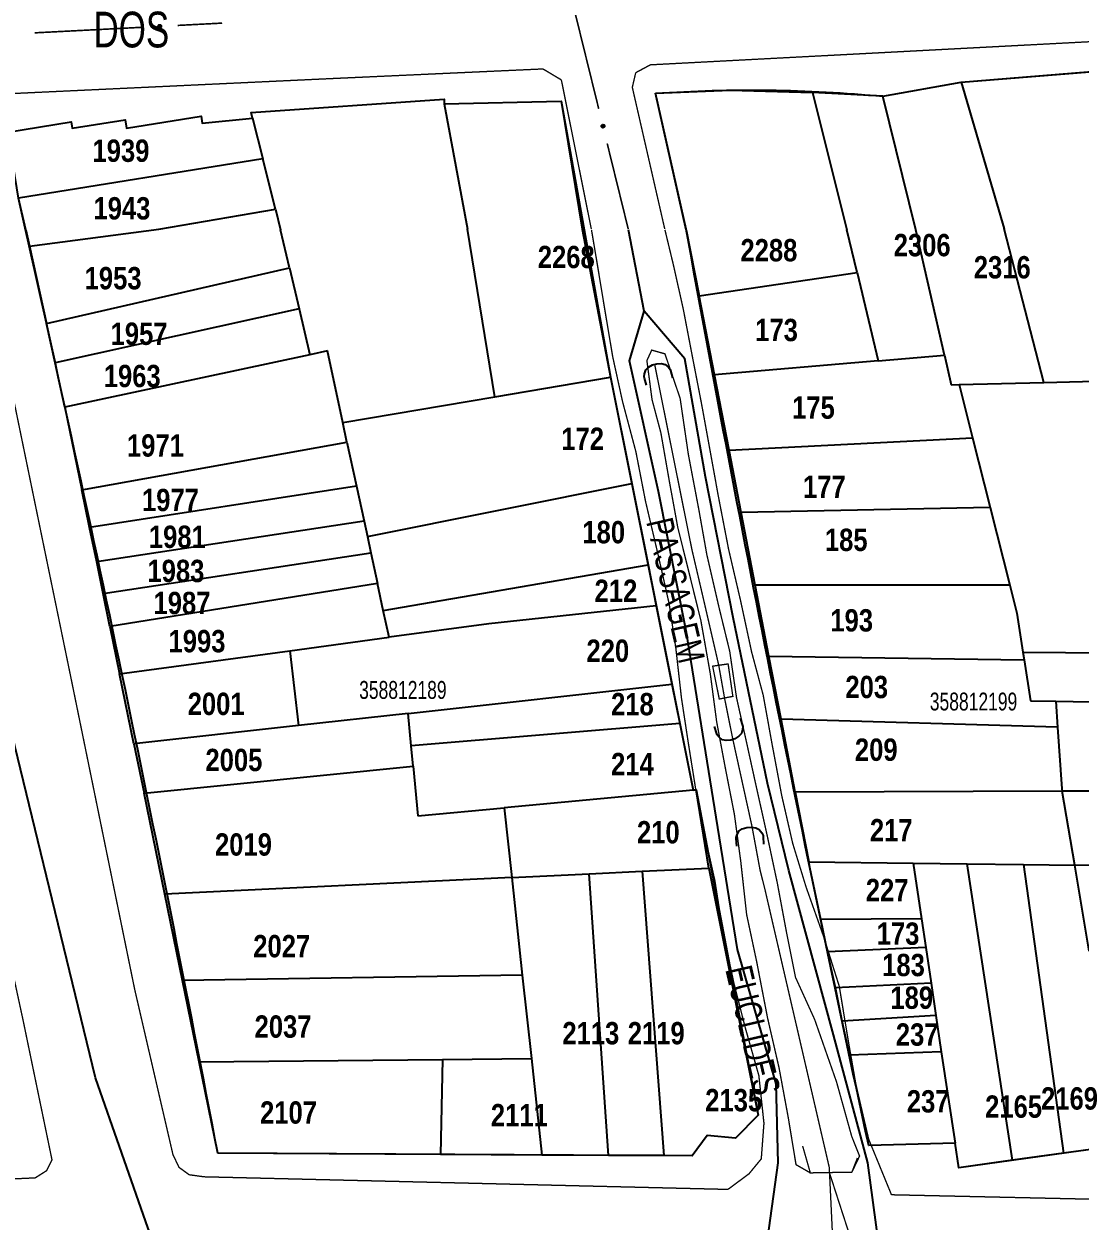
# Model space of a CAD drawing. Extents: x 200120 to 201962, y 4837541 to 4839252.
# Drawn here: x 201586.1 to 201704.3, y 4838634.8 to 4838768.8 of the extents above; entities that cross this region are included whole.
import ezdxf
from ezdxf.enums import TextEntityAlignment as Align

# ---------------------------------------------------------------- set-up
doc = ezdxf.new("R2010")
doc.units = 0
doc.header["$LTSCALE"] = 3
doc.header["$MEASUREMENT"] = 0
doc.linetypes.add('PHANTOMX2', pattern=[5, 2.5, -0.5, 0.5, -0.5, 0.5, -0.5])
for name, color, linetype in [('CD-MALHA-LOTES', 40, 'CONTINUOUS'), ('CD_TXT_QUADRA', 7, 'CONTINUOUS'), ('HD-CANAIS', 7, 'CONTINUOUS'), ('HD-VALAS-DRENOS', 170, 'CONTINUOUS'), ('RU-QUADRAS', 210, 'CONTINUOUS'), ('SV-EIXO-RUA-N-PAV', 6, 'CONTINUOUS'), ('SV-EIXO-RUA-PAV', 20, 'CONTINUOUS'), ('SV-PONTE-BUEIRO', 7, 'CONTINUOUS'), ('SV-RUA-NAO-PAV-S-GUIA-C-GUIA', 7, 'PHANTOMX2'), ('SV-RUA-PAVIM-S-GUIA-C-GUIA', 7, 'CONTINUOUS'), ('SV-TXT-RUA-N-PAV-S-GUIA-C-GUIA', 7, 'CONTINUOUS'), ('SV-TXT-RUA-PAV-S-GUIA-C-GUIA', 7, 'CONTINUOUS'), ('Th_NmrPort', 1, 'CONTINUOUS')]:
    doc.layers.add(name, color=color, linetype=linetype)
doc.styles.add('ARIAL', font='ARIAL.TTF')
doc.styles.get("Standard").update_dxf_attribs({"font": 'swisscbo.ttf'})

# ---------------------------------------------------------------- blocks, each defined once
blk = doc.blocks.new('COD119', base_point=(202265.52, 4838125.96))
at = {"layer": 'SV-PONTE-BUEIRO'}
blk.add_lwpolyline([(202264.01, 4838123.96), (202264.01, 4838124.793333), (202264.01, 4838124.918333), (202264.135833, 4838125.251667), (202264.3875, 4838125.626667), (202264.765, 4838125.835), (202265.268333, 4838125.96), (202265.771667, 4838125.96), (202266.275, 4838125.835), (202266.6525, 4838125.626667), (202266.904167, 4838125.251667), (202267.03, 4838124.918333), (202267.03, 4838124.793333), (202267.03, 4838123.96)], dxfattribs=at)

msp = doc.modelspace()

# ---------------------------------------------------------------- linework, layer by layer
at = {"layer": 'CD-MALHA-LOTES'}
for p, q in [((201691.02, 4838762.29), (201710.51, 4838763.86)), ((201682.25, 4838760.7), (201691.02, 4838762.29)), ((201691.02, 4838762.29), (201695.82, 4838745.85)), ((201611.56, 4838758.87), (201633.17, 4838760.36)), ((201633.17, 4838760.36), (201633.16, 4838759.86)), ((201656.8, 4838761.03), (201665.19, 4838761.38)), ((201660.26, 4838745.75), (201656.8, 4838761.03)), ((201665.19, 4838761.38), (201674.37, 4838761.11)), ((201682.25, 4838760.7), (201674.37, 4838761.11)), ((201674.37, 4838761.11), (201678.23, 4838745.75)), ((201685.94, 4838745.75), (201682.25, 4838760.7)), ((201633.16, 4838759.86), (201646.26, 4838760.16)), ((201633.16, 4838759.86), (201635.78, 4838745.84)), ((201646.26, 4838760.16), (201648.61, 4838745.84)), ((201584.33, 4838756.69), (201591.41, 4838757.83)), ((201591.41, 4838757.83), (201591.53, 4838757.12)), ((201591.53, 4838757.12), (201597.46, 4838758.08)), ((201597.46, 4838758.08), (201597.61, 4838757.14)), ((201597.61, 4838757.14), (201605.96, 4838758.48)), ((201605.96, 4838758.48), (201606.08, 4838757.68)), ((201606.08, 4838757.68), (201611.72, 4838758.24)), ((201611.72, 4838758.24), (201611.56, 4838758.87)), ((201611.72, 4838758.24), (201612.87, 4838753.69)), ((201612.87, 4838753.69), (201585.52, 4838749.28)), ((201614.28, 4838748.06), (201612.87, 4838753.69)), ((201586.35, 4838745.74), (201585.52, 4838749.28)), ((201601.25, 4838745.83), (201614.28, 4838748.06)), ((201614.28, 4838748.06), (201614.86, 4838745.75))]:
    msp.add_line(p, q, dxfattribs=at)
at = {"layer": 'CD-MALHA-LOTES', "linetype": 'Continuous'}
for p, q in [((201586.35, 4838745.74), (201586.75, 4838743.93)), ((201586.75, 4838743.93), (201601.25, 4838745.83)), ((201615.85, 4838741.5), (201614.86, 4838745.75)), ((201638.84, 4838727.07), (201635.78, 4838745.84)), ((201648.61, 4838745.84), (201651.78, 4838729.26)), ((201660.26, 4838745.75), (201661.69, 4838738.38)), ((201679.38, 4838740.96), (201678.23, 4838745.75)), ((201689.15, 4838731.71), (201685.94, 4838745.75)), ((201700.28, 4838728.67), (201695.82, 4838745.85)), ((201586.75, 4838743.93), (201588.67, 4838735.25)), ((201588.67, 4838735.25), (201615.85, 4838741.5)), ((201615.85, 4838741.5), (201616.92, 4838736.9)), ((201661.69, 4838738.38), (201679.38, 4838740.96)), ((201679.38, 4838740.96), (201681.75, 4838731.08)), ((201663.4, 4838729.51), (201661.69, 4838738.38)), ((201616.92, 4838736.9), (201589.64, 4838730.86)), ((201616.92, 4838736.9), (201618.12, 4838731.76)), ((201589.64, 4838730.86), (201588.67, 4838735.25)), ((201620.1, 4838732.19), (201618.12, 4838731.76)), ((201621.82, 4838724.19), (201620.1, 4838732.19)), ((201590.73, 4838725.9), (201589.64, 4838730.86)), ((201618.12, 4838731.76), (201590.73, 4838725.9)), ((201681.75, 4838731.08), (201663.4, 4838729.51)), ((201681.75, 4838731.08), (201689.15, 4838731.71)), ((201689.15, 4838731.71), (201689.91, 4838728.4)), ((201665.04, 4838721.09), (201663.4, 4838729.51)), ((201638.84, 4838727.07), (201651.78, 4838729.26)), ((201651.78, 4838729.26), (201654.17, 4838717.34)), ((201689.91, 4838728.4), (201690.78, 4838728.42)), ((201690.78, 4838728.42), (201700.28, 4838728.67)), ((201690.78, 4838728.42), (201692.29, 4838722.45)), ((201700.28, 4838728.67), (201719.21, 4838729.16)), ((201621.82, 4838724.19), (201638.84, 4838727.07)), ((201590.73, 4838725.9), (201592.63, 4838716.63)), ((201622.29, 4838722), (201621.82, 4838724.19)), ((201592.63, 4838716.63), (201622.29, 4838722)), ((201622.29, 4838722), (201623.36, 4838717.06)), ((201665.04, 4838721.09), (201692.29, 4838722.45)), ((201692.29, 4838722.45), (201694.25, 4838714.68)), ((201666.39, 4838714.12), (201665.04, 4838721.09)), ((201593.49, 4838712.44), (201592.63, 4838716.63)), ((201623.36, 4838717.06), (201593.49, 4838712.44)), ((201623.36, 4838717.06), (201624.2, 4838713.14)), ((201624.57, 4838711.43), (201654.17, 4838717.34)), ((201654.17, 4838717.34), (201655.98, 4838708.25)), ((201694.25, 4838714.68), (201666.39, 4838714.12)), ((201667.97, 4838705.96), (201666.39, 4838714.12)), ((201694.25, 4838714.68), (201696.45, 4838705.96)), ((201594.28, 4838708.59), (201593.49, 4838712.44)), ((201624.2, 4838713.14), (201594.28, 4838708.59)), ((201624.2, 4838713.14), (201624.57, 4838711.43)), ((201624.57, 4838711.43), (201624.96, 4838709.61)), ((201595, 4838705.06), (201624.96, 4838709.61)), ((201624.96, 4838709.61), (201625.71, 4838706.15)), ((201595, 4838705.06), (201594.28, 4838708.59)), ((201626.35, 4838703.13), (201655.98, 4838708.25)), ((201655.98, 4838708.25), (201656.9, 4838703.68)), ((201625.71, 4838706.15), (201595.76, 4838701.35)), ((201626.35, 4838703.13), (201625.71, 4838706.15)), ((201669.51, 4838698.02), (201667.97, 4838705.96)), ((201696.45, 4838705.96), (201667.97, 4838705.96)), ((201696.45, 4838705.96), (201697.24, 4838702.83)), ((201595.76, 4838701.35), (201595, 4838705.06)), ((201627, 4838700.14), (201626.35, 4838703.13)), ((201656.9, 4838703.68), (201638.17, 4838701.66)), ((201656.9, 4838703.68), (201658.66, 4838694.88)), ((201697.24, 4838702.83), (201697.93, 4838698.49)), ((201638.17, 4838701.66), (201627, 4838700.14)), ((201595.76, 4838701.35), (201596.85, 4838696.04)), ((201615.91, 4838698.63), (201627, 4838700.14)), ((201596.85, 4838696.04), (201615.91, 4838698.63)), ((201615.91, 4838698.63), (201616.87, 4838690.25)), ((201670.87, 4838690.98), (201669.51, 4838698.02)), ((201669.51, 4838698.02), (201698.07, 4838697.63)), ((201697.93, 4838698.49), (201727.55, 4838698.23)), ((201697.93, 4838698.49), (201698.07, 4838697.63)), ((201698.07, 4838697.63), (201698.79, 4838693.03)), ((201598.45, 4838688.21), (201596.85, 4838696.04)), ((201629.15, 4838691.61), (201658.66, 4838694.88)), ((201658.66, 4838694.88), (201659.54, 4838690.49)), ((201698.79, 4838693.03), (201701.6, 4838692.98)), ((201701.6, 4838692.98), (201729.09, 4838692.49)), ((201701.6, 4838692.98), (201701.81, 4838690.09)), ((201629.15, 4838691.61), (201616.87, 4838690.25)), ((201629.49, 4838688), (201629.15, 4838691.61)), ((201672.45, 4838682.79), (201670.87, 4838690.98)), ((201701.81, 4838690.09), (201670.87, 4838690.98)), ((201616.87, 4838690.25), (201598.45, 4838688.21)), ((201659.54, 4838690.49), (201629.49, 4838688)), ((201659.54, 4838690.49), (201661.03, 4838683.04)), ((201701.81, 4838690.09), (201702.3, 4838683.17)), ((201598.45, 4838688.21), (201599.58, 4838682.69)), ((201629.7, 4838685.71), (201629.49, 4838688)), ((201599.58, 4838682.69), (201629.7, 4838685.71)), ((201629.7, 4838685.71), (201630.22, 4838680.17)), ((201601.9, 4838671.37), (201599.58, 4838682.69)), ((201661.03, 4838683.04), (201639.88, 4838681.07)), ((201661.35, 4838683.07), (201661.03, 4838683.04)), ((201662.78, 4838674.31), (201661.35, 4838683.07)), ((201702.34, 4838682.92), (201672.45, 4838682.79)), ((201672.45, 4838682.79), (201673.96, 4838675)), ((201702.3, 4838683.17), (201702.34, 4838682.92)), ((201705.37, 4838682.93), (201702.34, 4838682.92)), ((201703.73, 4838674.63), (201702.34, 4838682.92)), ((201630.22, 4838680.17), (201639.88, 4838681.07)), ((201639.88, 4838681.07), (201640.73, 4838673.24)), ((201674.08, 4838674.39), (201673.96, 4838675)), ((201673.96, 4838675), (201685.64, 4838674.86)), ((201685.64, 4838674.86), (201691.7, 4838674.78)), ((201685.64, 4838674.86), (201686.57, 4838668.62)), ((201696.76, 4838641.6), (201691.7, 4838674.78)), ((201691.7, 4838674.78), (201697.99, 4838674.7)), ((201697.99, 4838674.7), (201703.73, 4838674.63)), ((201697.99, 4838674.7), (201702.49, 4838642.39)), ((201705.34, 4838665), (201703.73, 4838674.63)), ((201733.79, 4838674.24), (201703.73, 4838674.63)), ((201640.73, 4838673.24), (201601.9, 4838671.37)), ((201640.73, 4838673.24), (201649.4, 4838673.66)), ((201640.73, 4838673.24), (201641.91, 4838662.32)), ((201649.4, 4838673.66), (201655.34, 4838673.95)), ((201651.56, 4838642.15), (201649.4, 4838673.66)), ((201655.34, 4838673.95), (201662.78, 4838674.31)), ((201655.34, 4838673.95), (201657.75, 4838642.12)), ((201662.78, 4838674.31), (201668.32, 4838646.66)), ((201675.32, 4838668.55), (201674.08, 4838674.39)), ((201603.87, 4838661.71), (201601.9, 4838671.37)), ((201686.57, 4838668.62), (201675.32, 4838668.55)), ((201676.08, 4838664.95), (201675.32, 4838668.55)), ((201686.57, 4838668.62), (201687.05, 4838665.41)), ((201687.05, 4838665.41), (201676.08, 4838664.95)), ((201687.05, 4838665.41), (201687.65, 4838661.41)), ((201676.94, 4838660.9), (201676.08, 4838664.95)), ((201641.91, 4838662.32), (201603.87, 4838661.71)), ((201605.74, 4838652.61), (201603.87, 4838661.71)), ((201641.91, 4838662.32), (201642.92, 4838652.98)), ((201687.65, 4838661.41), (201676.94, 4838660.9)), ((201687.65, 4838661.41), (201688.19, 4838657.81)), ((201677.72, 4838657.19), (201676.94, 4838660.9)), ((201688.19, 4838657.81), (201677.72, 4838657.19)), ((201678.53, 4838653.38), (201677.72, 4838657.19)), ((201688.19, 4838657.81), (201688.8, 4838653.75)), ((201688.8, 4838653.75), (201678.53, 4838653.38)), ((201680.67, 4838643.27), (201678.53, 4838653.38)), ((201688.8, 4838653.75), (201690.34, 4838643.51)), ((201605.74, 4838652.61), (201632.97, 4838652.88)), ((201607.83, 4838642.38), (201605.74, 4838652.61)), ((201632.97, 4838652.88), (201632.74, 4838642.25)), ((201632.97, 4838652.88), (201642.92, 4838652.98)), ((201642.92, 4838652.98), (201644.09, 4838642.19)), ((201668.32, 4838646.66), (201665.75, 4838644.09)), ((201662.61, 4838644.38), (201660.9, 4838642.1)), ((201665.75, 4838644.09), (201662.61, 4838644.38)), ((201690.34, 4838643.51), (201680.67, 4838643.27)), ((201690.75, 4838640.76), (201690.34, 4838643.51)), ((201708.98, 4838643.29), (201702.49, 4838642.39)), ((201632.74, 4838642.25), (201607.83, 4838642.38)), ((201644.09, 4838642.19), (201632.74, 4838642.25)), ((201651.56, 4838642.15), (201644.09, 4838642.19)), ((201657.75, 4838642.12), (201651.56, 4838642.15)), ((201660.9, 4838642.1), (201657.75, 4838642.12)), ((201696.76, 4838641.6), (201690.75, 4838640.76)), ((201702.49, 4838642.39), (201696.76, 4838641.6))]:
    msp.add_line(p, q, dxfattribs=at)
msp.add_point((201672.45, 4838682.79), dxfattribs=at)
at = {"layer": 'HD-CANAIS', "const_width": 0.15}
for points in [[(201688.73, 4838517.51), (201687.54, 4838529.49), (201683.93, 4838564.15), (201681.21, 4838591.26), (201680.81, 4838602.16), (201678.41, 4838614.07), (201677.44, 4838619.48), (201677.03, 4838624.6), (201676.26, 4838640.8)], [(201691.61, 4838517.91), (201690.51, 4838529.75), (201686.89, 4838564.48), (201684.04, 4838589.17), (201680.45, 4838619.39), (201681.28, 4838624.75), (201676.27, 4838640.23)]]:
    msp.add_lwpolyline(points, dxfattribs=at)
at = {"layer": 'HD-VALAS-DRENOS', "const_width": 0.15}
msp.add_lwpolyline([(201676.26, 4838640.8), (201669.07, 4838671.88), (201668.51, 4838674.11), (201667.61, 4838678.98), (201665.47, 4838688.71), (201664.56, 4838693.23), (201663.89, 4838697.01), (201662.29, 4838703.95), (201660.88, 4838710), (201656.72, 4838730.7)], dxfattribs=at)
at = {"layer": 'RU-QUADRAS', "color": 6, "linetype": 'Continuous'}
for points in [[(201656.8, 4838761.03, -0.040788), (201682.25, 4838760.7), (201691.02, 4838762.29), (201710.51, 4838763.86), (201714.72, 4838745.85), (201742.68, 4838639.79), (201709.47, 4838640.33), (201708.98, 4838643.29), (201690.75, 4838640.76), (201690.34, 4838643.51), (201680.67, 4838643.27, -0.008673), (201660.24, 4838745.84)], [(201584.33, 4838756.69), (201591.41, 4838757.83), (201591.53, 4838757.12), (201597.46, 4838758.08), (201597.61, 4838757.14), (201605.96, 4838758.48), (201606.08, 4838757.68), (201611.72, 4838758.24), (201611.56, 4838758.87), (201633.17, 4838760.36), (201633.16, 4838759.86), (201646.26, 4838760.16), (201651.78, 4838729.26), (201661.03, 4838683.04), (201661.35, 4838683.07), (201668.32, 4838646.66), (201665.75, 4838644.09), (201662.61, 4838644.38), (201660.9, 4838642.1), (201607.83, 4838642.38, 0.008654), (201585.52, 4838749.28)]]:
    msp.add_lwpolyline(points, format="xyb", close=True, dxfattribs=at)
at = {"layer": 'SV-EIXO-RUA-N-PAV', "const_width": 0.18}
for points in [[(201647.59, 4838770.95), (201650.46, 4838759.3)], [(201651.41, 4838755.41), (201653.56, 4838746.67)], [(201653.56, 4838746.67), (201653.77, 4838745.84)]]:
    msp.add_lwpolyline(points, dxfattribs=at)
at = {"layer": 'SV-EIXO-RUA-N-PAV'}
msp.add_lwpolyline([(201651.01, 4838757.52), (201651.05, 4838757.5), (201651.08, 4838757.47), (201651.1, 4838757.43), (201651.11, 4838757.4), (201651.11, 4838757.37), (201651.11, 4838757.33), (201651.1, 4838757.29), (201651.08, 4838757.25), (201651.04, 4838757.22), (201651.01, 4838757.2), (201650.98, 4838757.19), (201650.95, 4838757.18), (201650.91, 4838757.18), (201650.87, 4838757.2), (201650.83, 4838757.22), (201650.79, 4838757.25), (201650.78, 4838757.28), (201650.77, 4838757.32), (201650.76, 4838757.35), (201650.76, 4838757.39), (201650.77, 4838757.43), (201650.8, 4838757.47), (201650.83, 4838757.5), (201650.86, 4838757.52), (201650.9, 4838757.53), (201650.93, 4838757.54), (201650.97, 4838757.53), (201651.01, 4838757.52)], close=True, dxfattribs=at)
for points in [[(201650.76, 4838757.39), (201650.83, 4838757.22)], [(201650.76, 4838757.37), (201650.81, 4838757.24)], [(201650.76, 4838757.35), (201650.79, 4838757.25)], [(201650.77, 4838757.43), (201650.87, 4838757.2)], [(201650.77, 4838757.4), (201650.84, 4838757.22)], [(201650.79, 4838757.45), (201650.89, 4838757.19)], [(201650.8, 4838757.47), (201650.91, 4838757.18)], [(201650.81, 4838757.48), (201650.92, 4838757.19)], [(201650.83, 4838757.5), (201650.95, 4838757.18)], [(201650.85, 4838757.51), (201650.96, 4838757.19)], [(201650.86, 4838757.52), (201650.98, 4838757.19)], [(201650.88, 4838757.52), (201650.99, 4838757.19)], [(201650.9, 4838757.53), (201651.01, 4838757.2)], [(201650.91, 4838757.53), (201651.03, 4838757.21)], [(201650.93, 4838757.54), (201651.04, 4838757.22)], [(201650.95, 4838757.53), (201651.06, 4838757.24)], [(201650.97, 4838757.53), (201651.08, 4838757.25)], [(201650.99, 4838757.53), (201651.09, 4838757.27)], [(201651.01, 4838757.52), (201651.1, 4838757.29)], [(201651.03, 4838757.51), (201651.1, 4838757.32)], [(201651.05, 4838757.5), (201651.11, 4838757.33)], [(201651.07, 4838757.48), (201651.11, 4838757.36)], [(201651.08, 4838757.47), (201651.11, 4838757.37)], [(201669.35, 4838632.69), (201670.54, 4838641.3), (201670.3, 4838650.14), (201666, 4838665.19), (201663.61, 4838680.01), (201660.27, 4838700.68), (201657.16, 4838716.45), (201653.89, 4838731.08), (201655.55, 4838736.64), (201653.79, 4838745.75)], [(201681.77, 4838632.45), (201680.58, 4838641.3), (201676.75, 4838655.63), (201671.74, 4838674.03), (201669.35, 4838683.83), (201665.52, 4838702.35), (201662.42, 4838718.12), (201660.08, 4838731.3), (201655.55, 4838736.64)]]:
    msp.add_lwpolyline(points, dxfattribs=at)
at = {"layer": 'SV-EIXO-RUA-PAV', "const_width": 0.18}
for points in [[(201587.35, 4838767.8), (201599.34, 4838768.42)], [(201603.33, 4838768.63), (201608.32, 4838768.89)]]:
    msp.add_lwpolyline(points, dxfattribs=at)
at = {"layer": 'SV-EIXO-RUA-PAV'}
msp.add_lwpolyline([(201601.18, 4838768.63), (201601.22, 4838768.66), (201601.25, 4838768.69), (201601.29, 4838768.7), (201601.32, 4838768.71), (201601.36, 4838768.7), (201601.39, 4838768.7), (201601.43, 4838768.68), (201601.47, 4838768.64), (201601.49, 4838768.61), (201601.5, 4838768.57), (201601.51, 4838768.54), (201601.51, 4838768.5), (201601.5, 4838768.47), (201601.48, 4838768.43), (201601.44, 4838768.39), (201601.41, 4838768.37), (201601.37, 4838768.36), (201601.34, 4838768.35), (201601.3, 4838768.35), (201601.27, 4838768.36), (201601.23, 4838768.38), (201601.19, 4838768.42), (201601.17, 4838768.45), (201601.16, 4838768.48), (201601.15, 4838768.52), (201601.16, 4838768.56), (201601.16, 4838768.59), (201601.18, 4838768.63)], close=True, dxfattribs=at)
for points in [[(201601.15, 4838768.52), (201601.5, 4838768.57)], [(201601.16, 4838768.59), (201601.47, 4838768.64)], [(201601.16, 4838768.57), (201601.47, 4838768.63)], [(201601.16, 4838768.56), (201601.49, 4838768.61)], [(201601.16, 4838768.54), (201601.49, 4838768.59)], [(201601.16, 4838768.5), (201601.5, 4838768.55)], [(201601.16, 4838768.48), (201601.51, 4838768.54)], [(201601.17, 4838768.61), (201601.44, 4838768.66)], [(201601.17, 4838768.47), (201601.5, 4838768.52)], [(201601.17, 4838768.45), (201601.51, 4838768.5)], [(201601.18, 4838768.63), (201601.43, 4838768.68)], [(201601.18, 4838768.43), (201601.5, 4838768.48)], [(201601.19, 4838768.42), (201601.5, 4838768.47)], [(201601.2, 4838768.65), (201601.4, 4838768.69)], [(201601.22, 4838768.66), (201601.39, 4838768.7)], [(201601.22, 4838768.4), (201601.48, 4838768.45)], [(201601.23, 4838768.38), (201601.48, 4838768.43)], [(201601.24, 4838768.68), (201601.37, 4838768.7)], [(201601.25, 4838768.69), (201601.36, 4838768.7)], [(201601.25, 4838768.38), (201601.45, 4838768.41)], [(201601.27, 4838768.36), (201601.44, 4838768.39)], [(201601.29, 4838768.36), (201601.42, 4838768.38)], [(201601.3, 4838768.35), (201601.41, 4838768.37)], [(201666.79, 4838507.48), (201661.44, 4838522.95), (201647.98, 4838546.2), (201621.06, 4838595.16), (201603.92, 4838623.92), (201600.04, 4838633.95), (201594.13, 4838650.84), (201582.51, 4838698.57), (201573.66, 4838745.75)]]:
    msp.add_lwpolyline(points, dxfattribs=at)
at = {"layer": 'SV-PONTE-BUEIRO', "const_width": 0.15}
msp.add_lwpolyline([(201664.94, 4838697.16), (201665.47, 4838693.53), (201663.95, 4838693.23), (201663.21, 4838696.91)], close=True, dxfattribs=at)
msp.add_lwpolyline([(201679.41, 4838641.86), (201678.79, 4838640.27), (201674.14, 4838640.19), (201673.28, 4838643.2)], dxfattribs=at)
at = {"layer": 'SV-RUA-NAO-PAV-S-GUIA-C-GUIA', "linetype": 'Continuous', "const_width": 0.15}
for points in [[(201646.28, 4838762.53), (201649.63, 4838745.84)], [(201657.85, 4838745.84), (201654.22, 4838761.7)]]:
    msp.add_lwpolyline(points, dxfattribs=at)
at = {"layer": 'SV-RUA-NAO-PAV-S-GUIA-C-GUIA', "const_width": 0.15}
for points in [[(201664.92, 4838638.34), (201667.28, 4838640.09), (201668.65, 4838641.76), (201668.95, 4838645.74), (201668.38, 4838651.08), (201666.85, 4838656.47), (201665.6, 4838661.37), (201664.36, 4838667.18), (201663.46, 4838672.9), (201662.23, 4838678.41), (201661.28, 4838683.33), (201660.48, 4838688.35), (201659.72, 4838693.33), (201659.09, 4838698.92), (201658.34, 4838703.9), (201657.1, 4838709.4), (201655.7, 4838715.35), (201654.62, 4838720.91), (201653.13, 4838726.51), (201652.03, 4838731.52), (201651.17, 4838736.64), (201650.29, 4838741.96), (201649.65, 4838745.75)], [(201683.22, 4838637.74), (201680.67, 4838643.96), (201679.25, 4838650.04), (201678.38, 4838655.01), (201677.38, 4838661.07), (201675.59, 4838666.75), (201673.67, 4838672.17), (201672.17, 4838677.06), (201670.94, 4838682.42), (201669.85, 4838688.23), (201668.87, 4838693.65), (201667.57, 4838698.5), (201666.33, 4838704.26), (201664.99, 4838710.01), (201663.83, 4838716.02), (201662.92, 4838721.04), (201661.96, 4838726.31), (201660.93, 4838731.62), (201659.92, 4838736.89), (201658.81, 4838741.85), (201657.87, 4838745.75)], [(201674.14, 4838640.19), (201672.54, 4838641.11), (201671.67, 4838646.38), (201670.64, 4838651.95), (201669.35, 4838657.55), (201668.13, 4838663.86), (201667.01, 4838669.12), (201666.36, 4838675.01), (201665.64, 4838680.34), (201664.62, 4838685.55), (201663.66, 4838690.67), (201662.94, 4838696.1), (201661.89, 4838702.02), (201660.63, 4838707.12), (201659.3, 4838712.47), (201658.33, 4838717.79), (201657.42, 4838723.01), (201656.43, 4838726.73), (201655.85, 4838731.11), (201656.39, 4838732.29), (201657.87, 4838731.87), (201659.57, 4838726.89), (201660.49, 4838720.61), (201661.66, 4838714.45), (201662.56, 4838709.38), (201663.91, 4838703.53), (201665.12, 4838698.57), (201665.88, 4838693.39), (201666.98, 4838688.48), (201668.08, 4838683.47), (201669.32, 4838677.92), (201670.44, 4838672.66), (201671.46, 4838667.19), (201672.48, 4838662.08), (201674.62, 4838657.37), (201677.07, 4838650.38), (201678.77, 4838644.28), (201679.65, 4838642.07), (201678.79, 4838640.27)]]:
    msp.add_lwpolyline(points, dxfattribs=at)
at = {"layer": 'SV-RUA-PAVIM-S-GUIA-C-GUIA', "const_width": 0.15}
for points in [[(201656.24, 4838764.22), (201712.51, 4838767.18)], [(201620.31, 4838762.67), (201644.22, 4838763.76)], [(201644.22, 4838763.76), (201646.28, 4838762.53)], [(201654.22, 4838761.7), (201654.6, 4838763.34)], [(201654.6, 4838763.34), (201656.24, 4838764.22)], [(201581.77, 4838760.86), (201620.31, 4838762.67)], [(201567.35, 4838745.75), (201574.99, 4838708.35), (201586.05, 4838657.24), (201589.28, 4838641.64), (201588.68, 4838640.44), (201587.4, 4838639.63), (201584.34, 4838639.49), (201540.14, 4838637.38), (201516.2, 4838636.4), (201509.46, 4838635.95), (201506.97, 4838635.72), (201504.4, 4838636.04), (201501.63, 4838638.41), (201481.79, 4838666.67)], [(201581.08, 4838745.74), (201581.29, 4838744.71), (201591.35, 4838695.84), (201598.54, 4838660.69)], [(201683.22, 4838637.74), (201741.54, 4838636.45), (201743.59, 4838637.13), (201744.81, 4838638.42), (201744.81, 4838640.7), (201731.56, 4838696.61), (201719.51, 4838745.75)], [(201598.54, 4838660.69), (201602.81, 4838642.25), (201603.49, 4838640.81), (201604.63, 4838639.98), (201606.3, 4838639.75), (201664.92, 4838638.34)]]:
    msp.add_lwpolyline(points, dxfattribs=at)

# ---------------------------------------------------------------- block references
at = {"layer": 'SV-PONTE-BUEIRO'}
for p, rotation in [((201656.72, 4838730.7, 2.89), 16), ((201665.47, 4838688.71, 2.79), 198), ((201667.27, 4838678.87, 2.84), 4)]:
    msp.add_blockref('COD119', p, dxfattribs=dict(at, rotation=rotation))

# ---------------------------------------------------------------- texts
at = {"layer": 'CD_TXT_QUADRA', "color": 7, "linetype": 'Continuous', "style": 'ARIAL', "width": 0.7}
for s, p in [('358812189', (201623.65, 4838693.25)), ('358812199', (201687.51, 4838691.95))]:
    msp.add_text(s, height=2, dxfattribs=at).set_placement(p)
at = {"layer": 'SV-TXT-RUA-N-PAV-S-GUIA-C-GUIA', "style": 'ARIAL', "width": 0.7}
for s, p in [('PASSAGEM', (201655.76, 4838713.08)), ('EUCLIDES', (201664.61, 4838662.97))]:
    msp.add_text(s, height=3, rotation=283, dxfattribs=at).set_placement(p)
at = {"layer": 'SV-TXT-RUA-PAV-S-GUIA-C-GUIA', "style": 'ARIAL', "width": 0.7}
msp.add_text('DOS', height=4, dxfattribs=at).set_placement((201593.92, 4838766.17))
at = {"layer": 'Th_NmrPort', "color": 1}
for s, p in [('1939', (201593.81, 4838754.61)), ('1943', (201593.92, 4838748.16)), ('2288', (201666.32, 4838743.47)), ('2306', (201683.47, 4838744.04)), ('2268', (201643.64, 4838742.71)), ('1953', (201592.93, 4838740.34)), ('2316', (201692.43, 4838741.56)), ('1957', (201595.84, 4838734.12)), ('173', (201667.97, 4838734.54)), ('1963', (201595.07, 4838729.39)), ('175', (201672.1, 4838725.85)), ('1971', (201597.67, 4838721.61)), ('172', (201646.27, 4838722.37)), ('177', (201673.32, 4838717)), ('1977', (201599.35, 4838715.51)), ('1981', (201600.12, 4838711.39)), ('180', (201648.63, 4838711.91)), ('185', (201675.77, 4838711.05)), ('1983', (201599.96, 4838707.57)), ('212', (201650, 4838705.35)), ('1987', (201600.64, 4838703.98)), ('193', (201676.38, 4838702.04)), ('1993', (201602.32, 4838699.71)), ('220', (201649.09, 4838698.64)), ('203', (201678.06, 4838694.58)), ('2001', (201604.46, 4838692.69)), ('218', (201651.84, 4838692.66)), ('209', (201679.13, 4838687.56)), ('2005', (201606.45, 4838686.41)), ('214', (201651.84, 4838685.95)), ('210', (201654.74, 4838678.32)), ('217', (201680.81, 4838678.55)), ('2019', (201607.52, 4838676.95)), ('227', (201680.35, 4838671.85)), ('173', (201681.57, 4838666.97)), ('2027', (201611.8, 4838665.57)), ('183', (201682.18, 4838663.46)), ('189', (201683.1, 4838659.8)), ('2037', (201611.95, 4838656.57)), ('2113', (201646.39, 4838655.83)), ('2119', (201653.71, 4838655.83)), ('237', (201683.71, 4838655.68)), ('2135', (201662.38, 4838648.33)), ('237', (201684.94, 4838648.2)), ('2169', (201699.96, 4838648.52)), ('2107', (201612.56, 4838646.95)), ('2111', (201638.39, 4838646.65)), ('2165', (201693.7, 4838647.61))]:
    msp.add_text(s, height=2.5, dxfattribs=at).set_placement(p, align=Align.MIDDLE_LEFT)

doc.saveas('drawing.dxf')
